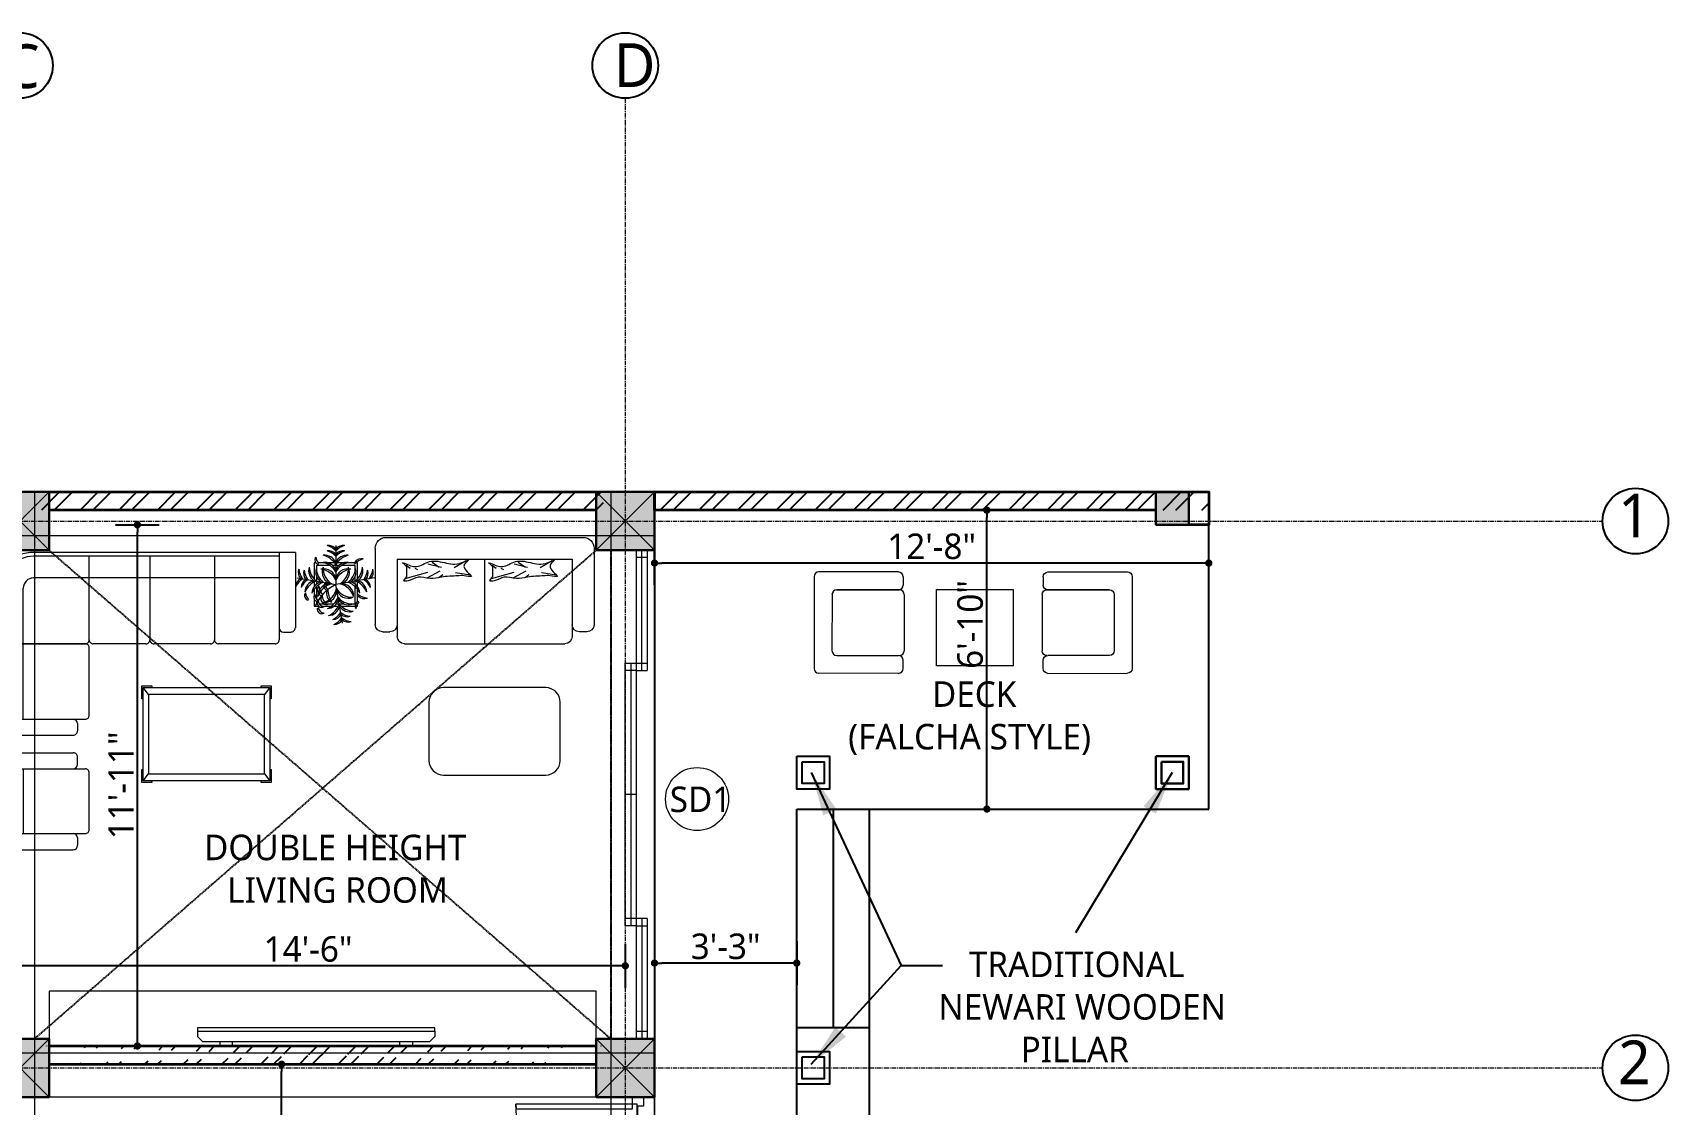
# Model space of a CAD drawing. Header units: inches. Extents: x 130993 to 274375, y -5108 to 103559.
# Drawn here: x 149431 to 149879.5, y 61190.7 to 61484.7 of the extents above; entities that cross this region are included whole.
import ezdxf

# ---------------------------------------------------------------- set-up
doc = ezdxf.new("R2010")
doc.units = ezdxf.units.IN
doc.header["$MEASUREMENT"] = 0
doc.header["$PDMODE"] = 2
doc.header["$PDSIZE"] = -3
doc.linetypes.add('CENTER', pattern=[2, 1.25, -0.25, 0.25, -0.25])
doc.linetypes.add('DASHED2', pattern=[0.375, 0.25, -0.125])
for name, color, linetype in [('A-HATCH', 7, 'Continuous'), ('Text-external', 7, 'Continuous'), ('Text-internal', 7, 'Continuous')]:
    doc.layers.add(name, color=color, linetype=linetype)
for name, color, linetype, lineweight in [('A_Grid Name', 216, 'Continuous', 5), ('Center line', 252, 'CENTER', 20), ('Column', 14, 'Continuous', 30), ('Dim-external', 151, 'Continuous', 9), ('Dim-internal', 150, 'Continuous', 9), ('Door-window', 40, 'Continuous', 15), ('FURNITURE', 31, 'Continuous', 13), ('HATCH', 9, 'Continuous', 9), ('plants', 105, 'Continuous', 18), ('Stairs', 134, 'Continuous', 25), ('text window', 212, 'Continuous', 20), ('Wall-Section', 6, 'Continuous', 35)]:
    doc.layers.add(name, color=color, linetype=linetype, lineweight=lineweight)
doc.styles.add('caption 1in-8ft', font='trebuc.ttf', dxfattribs={"height": 12})
doc.styles.add('int text 1in-8ft', font='trebuc.ttf', dxfattribs={"height": 7})
doc.dimstyles.new('dim 1in-8ft', dxfattribs={"dimtxt": 7, "dimasz": 2, "dimexe": 6, "dimexo": 6, "dimgap": 1, "dimtad": 1, "dimdec": 0, "dimzin": 0, "dimdsep": 46, "dimlunit": 4, "dimtxsty": 'int text 1in-8ft', "dimblk": 'DOT', "dimcen": 4, "dimdle": 6, "dimclrt": 7, "dimadec": 0, "dimazin": 0, "dimtfac": 1, "dimtdec": 0, "dimtofl": 0, "dimtmove": 0, "dimatfit": 3, "dimfxl": 6, "dimfxlon": 1, "dimtolj": 1, "dimtzin": 0, "dimarcsym": 0})
pattern_1 = [(45, (149803.6255, 61140.596), (-5.3033, 5.3033), []), (45, (149807.161, 61140.596), (-5.3033, 5.3033), [])]

# ---------------------------------------------------------------- blocks, each defined once
blk = doc.blocks.new('BP')
at = {"layer": 'A_Grid Name'}
for p, q in [((521, 0), (-30, 0)), ((351, 0), (351, -315.13)), ((509, 0), (509, -327.88)), ((521, 0), (521, -328.84)), ((521, -12), (-30, -12)), ((521, -154), (0, -154)), ((521, -166), (0, -166))]:
    blk.add_line(p, q, dxfattribs=at)
blk.add_lwpolyline([(551, -331.26), (551, -317.22), (521, -314.8), (521, -87), (521, -87), (521, 0), (-30, 0), (-30, -14), (0, -14), (0, -272.82), (-30, -270.4), (-30, -284.4)], close=True, dxfattribs=at)
blk = doc.blocks.new('*U288')
at = {"lineweight": 20}
for points in [[(2, 1.5), (2, 33.5), (3.25, 33.47), (3.25, 1.5)], [(0, 1.5), (0, -1.5), (2.5, -1.5), (2.5, 0.25), (2, 0.25), (2, 1.5)], [(36, 1.5), (36, -1.5), (33.5, -1.5), (33.5, 0.25), (34, 0.25), (34, 1.5)]]:
    blk.add_lwpolyline(points, close=True, dxfattribs=at)
at = {"lineweight": 13}
blk.add_arc((2, 1.5), 32, 360, 90, dxfattribs=at)
at = {"layer": 'Defpoints'}
blk.add_line((2.5, 0.25), (33.5, 0.25), dxfattribs=at)
blk = doc.blocks.new('ММГ09')
for p, q in [((169, 0), (919, 0)), ((169, 0), (169, -700)), ((319, 0), (319, -812)), ((1069, 1), (919, 1)), ((919, 0), (919, -812)), ((1069, 0), (1069, -700)), ((1232, 1), (1232, -699)), ((1232, 1), (2598, 1)), ((1382, 1), (1382, -812)), ((319, -36), (919, -36)), ((1382, -35), (2598, -35)), ((2082, -35), (2082, -812)), ((2082, -35), (2082, -812)), ((2082, -812), (2082, -35)), ((319, -237), (919, -237)), ((1382, -236), (2598, -236)), ((2694, -2612), (2694, -332)), ((2894, -2612), (2894, -332)), ((2931, -2762), (2931, -332)), ((278, -740), (211, -740)), ((961, -740), (1028, -740)), ((1340, -739), (1273, -739)), ((356, -849), (883, -849)), ((1418, -848), (2045, -848)), ((2082, -1375), (2082, -885)), ((2118, -848), (2894, -848)), ((792, -1429), (792, -1337)), ((792, -1337), (913, -1337)), ((810, -1350), (873, -1398)), ((810, -1350), (1675, -1350)), ((810, -2524), (810, -1350)), ((913, -1337), (913, -1350)), ((1571, -1337), (1692, -1337)), ((1571, -1350), (1571, -1337)), ((1612, -1398), (1675, -1350)), ((1675, -1350), (1675, -2524)), ((1692, -1337), (1692, -1429)), ((810, -1429), (792, -1429)), ((873, -1398), (873, -2477)), ((1612, -1398), (873, -1398)), ((1612, -2477), (1612, -1398)), ((1692, -1429), (1675, -1429)), ((2082, -1975), (2082, -1448)), ((2894, -1412), (2118, -1412)), ((2082, -2575), (2082, -2048)), ((2894, -2012), (2118, -2012)), ((792, -2446), (810, -2446)), ((792, -2537), (792, -2446)), ((913, -2537), (792, -2537)), ((873, -2477), (810, -2524)), ((1675, -2524), (810, -2524)), ((873, -2477), (1612, -2477)), ((913, -2524), (913, -2537)), ((1571, -2537), (1571, -2524)), ((1692, -2537), (1571, -2537)), ((1675, -2524), (1612, -2477)), ((1675, -2446), (1692, -2446)), ((1692, -2446), (1692, -2537)), ((2931, -2612), (2118, -2612)), ((2191, -2653), (2191, -2720)), ((2931, -2762), (2231, -2762))]:
    blk.add_line(p, q)
for centre, radius, start, end in [((2598, -332), 333, 0, 90), ((2598, -332), 296, 0, 90), ((2598, -332), 95.6, 0, 90), ((209, -700), 40, 180, 271.9942), ((278, -699), 41.4, 270, 0), ((961, -699), 41.4, 180, 270), ((1029, -700), 40, 268.0058, 0), ((1272, -699), 40, 180, 271.9942), ((1340, -698), 41.4, 270, 0), ((356, -812), 36.5, 180, 270.0081), ((883, -812), 36.5, 269.9919, 0), ((1418, -812), 36.5, 180, 270.0081), ((2045, -812), 36.5, 269.9919, 0), ((2045, -812), 36.5, 269.9919, 0), ((2118, -812), 36.5, 180, 270.0081), ((2118, -812), 36.5, 179.9919, 270), ((2118, -812), 36.5, 180, 270.0081), ((2118, -885), 36.5, 90, 180.0081), ((2118, -1375), 36.5, 179.9919, 270), ((2118, -1448), 36.5, 90, 180.0081), ((2118, -1975), 36.5, 179.9919, 270), ((2118, -2048), 36.5, 90, 180.0081), ((2118, -2575), 36.5, 179.9919, 270), ((2232, -2653), 41.4, 90, 180), ((2231, -2721), 40, 178.0058, 270)]:
    blk.add_arc(centre, radius, start, end)
blk = doc.blocks.new('2 SEATER SOFA')
at = {"layer": 'FURNITURE'}
for p, q in [((24633.73, -31444.07), (24633.73, -31464.99)), ((24690.73, -31441.07), (24636.73, -31441.07)), ((24693.73, -31444.07), (24693.73, -31464.99)), ((24687.73, -31447.07), (24639.73, -31447.07)), ((24639.73, -31447.07), (24639.73, -31468.27)), ((24645.18, -31447.53), (24648.49, -31449.48)), ((24655.68, -31448.31), (24651.98, -31449.29)), ((24654.51, -31447.92), (24652.57, -31449.29)), ((24661.7, -31448.7), (24660.57, -31449.55)), ((24662.09, -31448.51), (24662.64, -31448.09)), ((24662.64, -31448.09), (24662.09, -31448.12)), ((24663.73, -31447.07), (24663.73, -31470.27)), ((24668.78, -31447.53), (24672.09, -31449.48)), ((24679.28, -31448.31), (24675.58, -31449.29)), ((24678.11, -31447.92), (24676.17, -31449.29)), ((24685.3, -31448.7), (24684.17, -31449.55)), ((24685.69, -31448.51), (24686.24, -31448.09)), ((24686.24, -31448.09), (24685.69, -31448.12)), ((24687.73, -31447.07), (24687.73, -31468.27)), ((24643.54, -31451.7), (24643.54, -31451.72)), ((24644.01, -31451.43), (24648.1, -31450.84)), ((24645.57, -31449.67), (24645.59, -31449.67)), ((24652.57, -31452.01), (24651.6, -31451.23)), ((24655.87, -31452.2), (24652.37, -31450.26)), ((24661.9, -31452.4), (24655.68, -31450.65)), ((24659.26, -31449.55), (24658.59, -31449.87)), ((24667.14, -31451.7), (24667.14, -31451.72)), ((24667.61, -31451.43), (24671.7, -31450.84)), ((24669.17, -31449.67), (24669.19, -31449.67)), ((24676.17, -31452.01), (24675.2, -31451.23)), ((24679.47, -31452.2), (24675.97, -31450.26)), ((24685.5, -31452.4), (24679.28, -31450.65)), ((24682.86, -31449.55), (24682.19, -31449.87)), ((24635.73, -31466.99), (24637.73, -31466.99)), ((24685.73, -31470.27), (24641.73, -31470.27)), ((24691.73, -31466.99), (24689.73, -31466.99))]:
    blk.add_line(p, q, dxfattribs=at)
for centre, radius, start, end in [((24636.73, -31444.07), 3, 90, 180), ((24690.73, -31444.07), 3, 0, 90), ((24635.73, -31464.99), 2, 180, 270), ((24637.73, -31464.99), 2, 270, 0), ((24689.73, -31464.99), 2, 180, 270), ((24691.73, -31464.99), 2, 270, 0), ((24641.73, -31468.27), 2, 180, 270), ((24685.73, -31468.27), 2, 270, 0)]:
    blk.add_arc(centre, radius, start, end, dxfattribs=at)
for points in [[(24662.09, -31448.12), (24660.98, -31448.66), (24658.64, -31449.8), (24655.12, -31446.93), (24650.26, -31448.32), (24647.46, -31448.66), (24644.01, -31447.01), (24645.74, -31448.21), (24646.03, -31449.96), (24642.37, -31452.35), (24645.88, -31451.49), (24648.29, -31451.7), (24651.6, -31451.79), (24655.09, -31452.76), (24658.49, -31451.46), (24660.14, -31452.96), (24662.94, -31453.21), (24661.23, -31451.94), (24661.66, -31450.67), (24661.23, -31449.39), (24661.85, -31448.75), (24662.09, -31448.51)], [(24685.69, -31448.12), (24684.58, -31448.66), (24682.24, -31449.8), (24678.72, -31446.93), (24673.86, -31448.32), (24671.06, -31448.66), (24667.61, -31447.01), (24669.34, -31448.21), (24669.63, -31449.96), (24665.97, -31452.35), (24669.48, -31451.49), (24671.89, -31451.7), (24675.2, -31451.79), (24678.69, -31452.76), (24682.09, -31451.46), (24683.74, -31452.96), (24686.54, -31453.21), (24684.83, -31451.94), (24685.26, -31450.67), (24684.83, -31449.39), (24685.45, -31448.75), (24685.69, -31448.51)]]:
    blk.add_open_spline(points, degree=3, knots=[0, 0, 0, 0, 3.445186, 7.200342, 11.882289, 16.951805, 17.998875, 19.374305, 20.366669, 23.557429, 25.5112, 27.260851, 31.749097, 34.883849, 38.211593, 41.102012, 42.268448, 43.671431, 44.644567, 46.20157, 47.1743, 47.1743, 47.1743, 47.1743], dxfattribs=at)
blk = doc.blocks.new('*U278')
for p, q in [((57.5, 718.8), (25.5, 686.8)), ((89.4, 718.8), (57.5, 718.8)), ((25.5, 686.8), (25.5, -686.8)), ((0, 508.1), (0, 584.7)), ((25.5, 584.7), (0, 584.7)), ((0, 508.1), (25.5, 508.1)), ((0, -508.1), (25.5, -508.1)), ((0, -584.7), (0, -508.1)), ((25.5, -584.7), (0, -584.7)), ((57.5, -718.8), (25.5, -686.8)), ((89.4, -718.8), (57.5, -718.8))]:
    blk.add_line(p, q)
blk.add_lwpolyline([(110.7, -718.8), (89.4, -718.8), (89.4, 718.8), (110.7, 718.8)], close=True)
blk = doc.blocks.new('sd')
at = {"layer": 'Door-window'}
for p, q in [((0, 135), (0, 102)), ((3, 135), (0, 135)), ((1.5, 102), (1.5, 135)), ((3, 135), (3, 102)), ((3, 133), (0, 133)), ((-1.5, 104), (-1.5, 32)), ((0, 104), (3, 104)), ((0, 102), (-3, 102)), ((0, 102), (3, 102)), ((0, 68), (-3, 68)), ((0, 34), (-3, 34)), ((0, 34), (0, 1)), ((3, 34), (0, 34)), ((0, 32), (3, 32)), ((1.5, 34), (1.5, 1)), ((3, 34), (3, 1)), ((3, 3), (0, 3)), ((3, 1), (0, 1))]:
    blk.add_line(p, q, dxfattribs=at)
blk.add_lwpolyline([(-3, 104), (0, 104), (0, 32), (-3, 32)], close=True, dxfattribs=at)
blk = doc.blocks.new('sofa_1seater')
for p, q in [((15.4, 0.01), (-15.4, -0.01)), ((-17, -28.25), (-17, -1.61)), ((17, -28.22), (17, -1.59)), ((-11, -7.61), (-11, -28.25)), ((9.4, -6.01), (-9.4, -6.01)), ((11, -7.56), (11, -28.61)), ((11, -7.59), (11, -28.59)), ((11, -28.59), (11, -7.59)), ((-15.4, -29.85), (-12.6, -29.85)), ((9.4, -30.21), (-9.4, -30.21)), ((15.4, -29.82), (12.6, -29.82))]:
    blk.add_line(p, q)
for centre, major_axis, start_param, end_param in [((15.4, -1.59), (-1.13, 1.13), 3.926991, 5.497787), ((-15.4, -1.61), (1.13, 1.13), 0.785398, 2.356194), ((-9.4, -7.61), (1.13, 1.13), 0.785398, 2.356194), ((9.4, -7.59), (-1.13, 1.13), 3.926991, 5.497787), ((9.4, -7.59), (-1.13, 1.13), 3.926991, 5.497787), ((9.4, -7.61), (-1.13, 1.13), 3.926991, 5.497787), ((-15.4, -28.25), (-1.13, 1.13), 0.785398, 2.356194), ((-12.6, -28.25), (1.13, 1.13), 3.926991, 5.497787), ((-9.4, -28.61), (-1.13, 1.13), 0.785398, 2.356194), ((9.4, -28.59), (1.13, 1.13), 3.926991, 5.497787), ((9.4, -28.59), (1.13, 1.13), 3.926991, 5.497787), ((9.4, -28.61), (1.13, 1.13), 3.926991, 5.497787), ((12.6, -28.22), (-1.13, 1.13), 0.785398, 2.356194), ((15.4, -28.22), (1.13, 1.13), 3.926991, 5.497787)]:
    blk.add_ellipse(centre, major_axis=major_axis, ratio=1, start_param=start_param, end_param=end_param)
blk = doc.blocks.new('F2')
at = {"color": 0}
for p in [(0, 1.163), (-1.145, 0.202), (1.145, 0.202), (0.202, -1.145)]:
    blk.add_line(p, (0, 0), dxfattribs=at)
for points in [[(-0.586, 0.643), (-0.643, 0.643), (-0.643, 0.162)], [(-0.18, 0.571), (-0.571, 0.571), (-0.571, 0.395)], [(-0.319, 0.643), (-0.521, 0.643)], [(-0.034, 0.643), (-0.222, 0.643)], [(0.094, 0.571), (-0.094, 0.571)], [(0.222, 0.643), (0.034, 0.643)], [(0.571, 0.395), (0.571, 0.571), (0.18, 0.571)], [(0.643, 0.162), (0.643, 0.643), (0.319, 0.643)], [(-0.643, 0.076), (-0.643, -0.061)], [(-0.571, 0.243), (-0.571, 0.012)], [(0.571, 0.012), (0.571, 0.243)], [(0.643, -0.514), (0.643, 0.076)], [(-0.643, -0.134), (-0.643, -0.327)], [(-0.643, -0.42), (-0.643, -0.643), (-0.505, -0.643)], [(-0.571, -0.056), (-0.571, -0.439)], [(0.395, -0.571), (0.571, -0.571), (0.571, -0.056)], [(-0.571, -0.496), (-0.571, -0.571), (-0.548, -0.571)], [(-0.497, -0.571), (-0.355, -0.571)], [(-0.405, -0.643), (0.076, -0.643)], [(-0.275, -0.571), (-0.056, -0.571)], [(0.012, -0.571), (0.243, -0.571)], [(0.162, -0.643), (0.574, -0.643)], [(0.613, -0.643), (0.643, -0.643), (0.643, -0.581)]]:
    blk.add_lwpolyline(points)
for centre, radius, start, end in [((-0.216, 0.897), 0.268, 36.29, 99.6243), ((-0.434, 0.583), 0.604, 44.0763, 73.3794), ((-0.216, 0.738), 0.268, 36.29, 99.6243), ((-0.434, 0.424), 0.604, 44.0763, 73.3794), ((0.216, 0.897), 0.268, 80.3757, 143.71), ((0.434, 0.583), 0.604, 106.6206, 135.9237), ((0.216, 0.738), 0.268, 80.3757, 143.71), ((0.434, 0.424), 0.604, 106.6206, 135.9237), ((-0.435, 0.418), 0.372, 164.6063, 234.7511), ((-0.172, 0.571), 0.623, 184.9634, 228.6288), ((-0.488, 0.734), 0.134, 139.742, 258.7475), ((-0.307, 0.84), 0.291, 184.618, 228.2106), ((-0.045, 0.372), 0.362, 156.3654, 256.5741), ((0.171, 0.487), 0.548, 176.8122, 238.3335), ((-0.336, 0.501), 0.372, 25.2489, 95.3937), ((-0.532, 0.269), 0.623, 31.3712, 75.0366), ((-0.336, 0.289), 0.372, 25.2489, 95.3937), ((-0.532, 0.057), 0.623, 31.3712, 75.0366), ((0.336, 0.501), 0.372, 84.6063, 154.7511), ((0.532, 0.269), 0.623, 104.9634, 148.6288), ((0.336, 0.289), 0.372, 84.6063, 154.7511), ((0.532, 0.057), 0.623, 104.9634, 148.6288), ((-0.171, 0.487), 0.548, 301.6665, 3.1878), ((0.045, 0.372), 0.362, 283.4259, 23.6346), ((0.77, 0.503), 0.268, 80.3757, 143.71), ((0.988, 0.189), 0.604, 106.6206, 135.9237), ((0.172, 0.571), 0.623, 311.3712, 355.0366), ((0.435, 0.418), 0.372, 305.2489, 15.3937), ((-0.921, -0.057), 0.268, 116.29, 179.6243), ((-0.649, -0.326), 0.604, 124.0763, 153.3794), ((-0.846, 0.369), 0.268, 160.3757, 223.71), ((-0.499, 0.529), 0.604, 186.6206, 215.9237), ((-0.765, -0.085), 0.268, 116.29, 179.6243), ((-0.493, -0.354), 0.604, 124.0763, 153.3794), ((-0.69, 0.341), 0.268, 160.3757, 223.71), ((-0.342, 0.501), 0.604, 186.6206, 215.9237), ((-0.551, -0.244), 0.372, 105.2489, 175.3937), ((-0.357, -0.477), 0.623, 111.3712, 155.0366), ((-0.343, -0.281), 0.372, 105.2489, 175.3937), ((-0.149, -0.514), 0.623, 111.3712, 155.0366), ((0.54, -1.134), 1.256, 115.4772, 156.6585), ((-0.226, 0.381), 0.372, 164.6063, 234.7511), ((0.036, 0.534), 0.623, 184.9634, 228.6288), ((-0.169, -0.335), 0.362, 83.4259, 183.6346), ((-0.006, -0.516), 0.548, 101.6665, 163.1878), ((-0.359, 0.109), 0.362, 3.4259, 103.6346), ((-0.509, -0.083), 0.548, 21.6665, 83.1878), ((-0.224, -0.044), 0.131, 114.2257, 255.1279), ((-0.12, -0.014), 0.181, 150.4398, 228.6694), ((0.359, 0.109), 0.362, 76.3654, 176.5741), ((0.509, -0.083), 0.548, 96.8122, 158.3335), ((0.006, -0.516), 0.548, 16.8122, 78.3335), ((0.169, -0.335), 0.362, 356.3654, 96.5741), ((-0.036, 0.534), 0.623, 311.3712, 355.0366), ((0.149, -0.514), 0.623, 24.9634, 68.6288), ((0.226, 0.381), 0.372, 305.2489, 15.3937), ((0.343, -0.281), 0.372, 4.6063, 74.7511), ((0.357, -0.477), 0.623, 24.9634, 68.6288), ((0.551, -0.244), 0.372, 4.6063, 74.7511), ((0.342, 0.501), 0.604, 324.0763, 353.3794), ((0.493, -0.354), 0.604, 26.6206, 55.9237), ((0.69, 0.341), 0.268, 316.29, 19.6243), ((0.765, -0.085), 0.268, 0.3757, 63.71), ((0.499, 0.529), 0.604, 324.0763, 353.3794), ((0.846, 0.369), 0.268, 316.29, 19.6243), ((-0.794, -0.33), 0.134, 139.742, 258.7475), ((-0.613, -0.224), 0.291, 184.618, 228.2106), ((-0.517, -0.373), 0.134, 139.742, 258.7475), ((-0.336, -0.268), 0.291, 184.618, 228.2106), ((-0.34, -0.153), 0.202, 144.9865, 244.4034), ((-0.342, -0.468), 0.186, 185.1845, 268.654), ((0.071, 0.04), 0.581, 187.5759, 215.8942), ((-0.265, -0.417), 0.178, 138.8744, 278.9763), ((-0.11, -0.332), 0.291, 173.7536, 244.097), ((-0.516, -0.006), 0.548, 286.8122, 348.3335), ((-0.335, -0.169), 0.362, 266.3654, 6.5741), ((0.026, -0.262), 0.301, 161.4477, 239.3672), ((-0.514, -0.149), 0.623, 294.9634, 338.6288), ((-0.281, -0.343), 0.372, 274.6063, 344.7511), ((0.738, -0.057), 0.982, 185.4007, 208.139), ((0.372, -0.045), 0.362, 193.4259, 293.6346), ((0.487, 0.171), 0.548, 211.6665, 273.1878), ((0.534, 0.036), 0.623, 221.3712, 265.0366), ((0.381, -0.226), 0.372, 215.2489, 285.3937), ((1.01, 0.201), 0.604, 234.0763, 263.3794), ((0.85, -0.146), 0.268, 226.29, 289.6243), ((-0.419, -0.542), 0.133, 167.0577, 302.8533), ((-0.419, -0.732), 0.133, 167.0577, 302.8533), ((-0.342, -0.657), 0.186, 185.1845, 268.654), ((-0.477, -0.357), 0.623, 294.9634, 338.6288), ((-0.244, -0.551), 0.372, 274.6063, 344.7511), ((-0.354, -0.493), 0.604, 296.6206, 325.9237), ((-0.085, -0.765), 0.268, 270.3757, 333.71), ((0.571, -0.172), 0.623, 221.3712, 265.0366), ((0.418, -0.435), 0.372, 215.2489, 285.3937), ((0.501, -0.342), 0.604, 234.0763, 263.3794), ((0.341, -0.69), 0.268, 226.29, 289.6243), ((0.707, -0.632), 0.134, 101.2525, 220.258), ((0.888, -0.737), 0.291, 131.7894, 175.382), ((-0.326, -0.649), 0.604, 296.6206, 325.9237), ((-0.057, -0.921), 0.268, 270.3757, 333.71), ((0.529, -0.499), 0.604, 234.0763, 263.3794), ((0.369, -0.846), 0.268, 226.29, 289.6243)]:
    blk.add_arc(centre, radius, start, end, dxfattribs=at)
blk = doc.blocks.new('grid')
at = {"layer": 'Center line'}
for p, q in [((506, 115), (506, -429.63)), ((-175, -1), (774, -1)), ((-175, -151), (774, -151))]:
    blk.add_line(p, q, dxfattribs=at)
at = {"layer": 'Text-external'}
for centre in [(340, 124), (506, 124), (783, -1), (783, -151)]:
    blk.add_circle(centre, 9, dxfattribs=at)
at = {"layer": 'Text-external', "char_height": 12, "width": 130.1671, "attachment_point": 1, "style": 'caption 1in-8ft'}
for s, insert in [('D', (502.85, 130.08)), ('C', (335.52, 129.81)), ('1', (778.23, 6.52)), ('2', (778.23, -143.48))]:
    blk.add_mtext(s, dxfattribs=dict(at, insert=insert))
blk = doc.blocks.new('_Dot')
at = {"color": 0, "linetype": 'ByBlock', "lineweight": -2}
blk.add_line((-0.5, 0), (-1, 0), dxfattribs=at)
at = {"color": 0, "linetype": 'ByBlock', "const_width": 0.5}
blk.add_lwpolyline([(-0.25, 0, 1), (0.25, 0, 1)], format="xyb", close=True, dxfattribs=at)
blk = doc.blocks.new('*D317')
at = {"layer": 'Defpoints', "color": 0}
for p in [(149433.5, 61349.71), (149459.7, 61349.71), (149435.5, 61206.71)]:
    blk.add_point(p, dxfattribs=at)
at = {"layer": 'Dim-internal', "color": 0, "lineweight": -2}
for p, q in [((149453.7, 61349.71), (149465.7, 61349.71)), ((149459.7, 61208.71), (149459.7, 61347.71)), ((149453.7, 61206.71), (149465.7, 61206.71))]:
    blk.add_line(p, q, dxfattribs=at)
at = {"layer": 'Dim-internal', "color": 0, "lineweight": -2, "xscale": 2, "yscale": 2, "zscale": 2}
for p, rotation in [((149459.7, 61349.71), 90), ((149459.7, 61206.71), 270)]:
    blk.add_blockref('_Dot', p, dxfattribs=dict(at, rotation=rotation))
at = {"layer": 'Dim-internal', "color": 7, "insert": (149455.2, 61278.21), "char_height": 7, "attachment_point": 5, "rotation": 90, "style": 'int text 1in-8ft'}
blk.add_mtext('\\A1;11\'-11"', dxfattribs=at)
blk = doc.blocks.new('*D318')
at = {"layer": 'Defpoints', "color": 0}
for p in [(149419.5, 61311.71), (149593.5, 61311.71), (149419.5, 61228.71)]:
    blk.add_point(p, dxfattribs=at)
at = {"layer": 'Dim-internal', "color": 0, "lineweight": -2}
for p, q in [((149419.5, 61234.71), (149419.5, 61222.71)), ((149593.5, 61234.71), (149593.5, 61222.71)), ((149591.5, 61228.71), (149421.5, 61228.71))]:
    blk.add_line(p, q, dxfattribs=at)
at = {"layer": 'Dim-internal', "color": 0, "lineweight": -2, "xscale": 2, "yscale": 2, "zscale": 2, "rotation": 180}
blk.add_blockref('_Dot', (149419.5, 61228.71), dxfattribs=at)
at = {"layer": 'Dim-internal', "color": 0, "lineweight": -2, "xscale": 2, "yscale": 2, "zscale": 2}
blk.add_blockref('_Dot', (149593.5, 61228.71), dxfattribs=at)
at = {"layer": 'Dim-internal', "color": 7, "insert": (149506.5, 61233.28), "char_height": 7, "attachment_point": 5, "style": 'int text 1in-8ft'}
blk.add_mtext('\\A1;14\'-6"', dxfattribs=at)
blk = doc.blocks.new('*D319')
at = {"layer": 'Defpoints', "color": 0}
for p in [(149318.5, 61199.71), (149592.5, 61198.71), (149592.5, 61147.76)]:
    blk.add_point(p, dxfattribs=at)
at = {"layer": 'Dim-internal', "color": 0, "lineweight": -2}
for p, q in [((149318.5, 61153.76), (149318.5, 61141.76)), ((149592.5, 61153.76), (149592.5, 61141.76)), ((149320.5, 61147.76), (149590.5, 61147.76))]:
    blk.add_line(p, q, dxfattribs=at)
at = {"layer": 'Dim-internal', "color": 0, "lineweight": -2, "xscale": 2, "yscale": 2, "zscale": 2, "rotation": 180}
blk.add_blockref('_Dot', (149318.5, 61147.76), dxfattribs=at)
at = {"layer": 'Dim-internal', "color": 0, "lineweight": -2, "xscale": 2, "yscale": 2, "zscale": 2}
blk.add_blockref('_Dot', (149592.5, 61147.76), dxfattribs=at)
at = {"layer": 'Dim-internal', "color": 7, "insert": (149455.5, 61152.32), "char_height": 7, "attachment_point": 5, "style": 'int text 1in-8ft'}
blk.add_mtext('\\A1;22\'-10"', dxfattribs=at)
blk = doc.blocks.new('*D309')
at = {"layer": 'Defpoints', "color": 0}
for p in [(149433.6, 61201.71), (149499.25, 61201.71), (149435.5, 61048.27)]:
    blk.add_point(p, dxfattribs=at)
at = {"layer": 'Dim-internal', "color": 0, "lineweight": -2}
for p, q in [((149493.25, 61201.71), (149505.25, 61201.71)), ((149499.25, 61050.27), (149499.25, 61199.71)), ((149493.25, 61048.27), (149505.25, 61048.27))]:
    blk.add_line(p, q, dxfattribs=at)
at = {"layer": 'Dim-internal', "color": 0, "lineweight": -2, "xscale": 2, "yscale": 2, "zscale": 2}
for p, rotation in [((149499.25, 61201.71), 90), ((149499.25, 61048.27), 270)]:
    blk.add_blockref('_Dot', p, dxfattribs=dict(at, rotation=rotation))
at = {"layer": 'Dim-internal', "color": 7, "insert": (149494.67, 61124.99), "char_height": 7, "attachment_point": 5, "rotation": 90, "style": 'int text 1in-8ft'}
blk.add_mtext('\\A1;12\'-9"', dxfattribs=at)
blk = doc.blocks.new('*D320')
at = {"layer": 'Defpoints', "color": 0}
for p in [(149660.5, 61353.71), (149692.65, 61353.71), (149660.5, 61271.71)]:
    blk.add_point(p, dxfattribs=at)
at = {"layer": 'Dim-internal', "color": 0, "lineweight": -2}
for p, q in [((149686.65, 61353.71), (149698.65, 61353.71)), ((149692.65, 61273.71), (149692.65, 61351.71)), ((149686.65, 61271.71), (149698.65, 61271.71))]:
    blk.add_line(p, q, dxfattribs=at)
at = {"layer": 'Dim-internal', "color": 0, "lineweight": -2, "xscale": 2, "yscale": 2, "zscale": 2}
for p, rotation in [((149692.65, 61353.71), 90), ((149692.65, 61271.71), 270)]:
    blk.add_blockref('_Dot', p, dxfattribs=dict(at, rotation=rotation))
at = {"layer": 'Dim-internal', "color": 7, "insert": (149688.08, 61322.35), "char_height": 7, "attachment_point": 5, "rotation": 90, "style": 'int text 1in-8ft'}
blk.add_mtext('\\A1;6\'-10"', dxfattribs=at)
blk = doc.blocks.new('*D321')
at = {"layer": 'Defpoints', "color": 0}
for p in [(149601.5, 61339.2), (149753.5, 61271.71), (149601.5, -5108.48)]:
    blk.add_point(p, dxfattribs=at)
at = {"layer": 'Dim-internal', "color": 0, "lineweight": -2}
for p, q in [((149601.5, 61333.2), (149601.5, 61345.2)), ((149753.5, 61333.2), (149753.5, 61345.2)), ((149751.5, 61339.2), (149603.5, 61339.2))]:
    blk.add_line(p, q, dxfattribs=at)
at = {"layer": 'Dim-internal', "color": 0, "lineweight": -2, "xscale": 2, "yscale": 2, "zscale": 2, "rotation": 180}
blk.add_blockref('_Dot', (149601.5, 61339.2), dxfattribs=at)
at = {"layer": 'Dim-internal', "color": 0, "lineweight": -2, "xscale": 2, "yscale": 2, "zscale": 2}
blk.add_blockref('_Dot', (149753.5, 61339.2), dxfattribs=at)
at = {"layer": 'Dim-internal', "color": 7, "insert": (149677.5, 61343.76), "char_height": 7, "attachment_point": 5, "style": 'int text 1in-8ft'}
blk.add_mtext('\\A1;12\'-8"', dxfattribs=at)
blk = doc.blocks.new('*D322')
at = {"layer": 'Defpoints', "color": 0}
for p in [(149601.5, 61271.71), (149640.5, 61271.71), (149601.5, 61229.46)]:
    blk.add_point(p, dxfattribs=at)
at = {"layer": 'Dim-internal', "color": 0, "lineweight": -2}
for p, q in [((149601.5, 61235.46), (149601.5, 61223.46)), ((149640.5, 61235.46), (149640.5, 61223.46)), ((149638.5, 61229.46), (149603.5, 61229.46))]:
    blk.add_line(p, q, dxfattribs=at)
at = {"layer": 'Dim-internal', "color": 0, "lineweight": -2, "xscale": 2, "yscale": 2, "zscale": 2, "rotation": 180}
blk.add_blockref('_Dot', (149601.5, 61229.46), dxfattribs=at)
at = {"layer": 'Dim-internal', "color": 0, "lineweight": -2, "xscale": 2, "yscale": 2, "zscale": 2}
blk.add_blockref('_Dot', (149640.5, 61229.46), dxfattribs=at)
at = {"layer": 'Dim-internal', "color": 7, "insert": (149621, 61234.02), "char_height": 7, "attachment_point": 5, "style": 'int text 1in-8ft'}
blk.add_mtext('\\A1;3\'-3"', dxfattribs=at)
blk = doc.blocks.new('col')
at = {"layer": 'HATCH'}
h = blk.add_hatch(color=256, dxfattribs=at)
h.dxf.hatch_style = 1
h.paths.add_polyline_path([(-8, -8), (8, -8), (8, 8), (-8, 8)])
at = {"layer": 'Column'}
blk.add_lwpolyline([(-8, -8), (8, -8), (8, 8), (-8, 8)], close=True, dxfattribs=at)
at = {"layer": 'Dim-external'}
for p, q in [((-8, 8), (8, -8)), ((8, 8), (-8, -8))]:
    blk.add_line(p, q, dxfattribs=at)
blk = doc.blocks.new('gridd')
at = {"layer": 'Dim-external'}
for p in [(341, 0), (507, 0), (341, -150), (507, -150)]:
    blk.add_blockref('col', p, dxfattribs=at)

msp = doc.modelspace()

# ---------------------------------------------------------------- hatches: boundary and pattern name
at = {"layer": 'A-HATCH'}
h = msp.add_hatch(dxfattribs=at)
h.set_pattern_fill('ANSI32', color=256, scale=20)
h.set_pattern_definition(pattern_1)
h.paths.add_polyline_path([(149587.5, 61358.71), (149587.5, 61353.71), (149433.5, 61353.71), (149433.5, 61358.71)])
h.paths.add_polyline_path([(149262.5, 61349.71), (149262.5, 61358.71), (149419.5, 61358.71), (149419.5, 61349.71)])
h.paths.add_polyline_path([(149601.5, 61358.71), (149753.5, 61358.71), (149753.5, 61353.71), (149601.5, 61353.71)])
h = msp.add_hatch(color=256, dxfattribs=at)
h.dxf.hatch_style = 1
h.paths.add_polyline_path([(149739, 61358.71), (149748, 61358.71), (149748, 61349.71), (149739, 61349.71)])
h = msp.add_hatch(dxfattribs=at)
h.set_pattern_fill('ANSI32', color=256, scale=20)
h.set_pattern_definition(pattern_1)
edge = h.paths.add_edge_path()
edge.add_line((149433.5, 61201.71), (149587.5, 61201.71))
edge.add_line((149433.6, 61206.71), (149587.6, 61206.71))

# ---------------------------------------------------------------- linework, layer by layer
at = {"layer": 'Column'}
for points in [[(149739, 61358.71), (149748, 61358.71), (149748, 61349.71), (149739, 61349.71), (149739, 61358.71)], [(149739, 61286.21), (149748, 61286.21), (149748, 61277.21), (149739, 61277.21), (149739, 61286.21)]]:
    msp.add_lwpolyline(points, dxfattribs=at)
msp.add_lwpolyline([(149740.5, 61284.71), (149746.5, 61284.71), (149746.5, 61278.71), (149740.5, 61278.71)], close=True, dxfattribs=at)
at = {"layer": 'FURNITURE'}
msp.add_lwpolyline([(149678.83, 61310.99), (149678.83, 61331.99), (149699.83, 61331.99), (149699.83, 61310.99), (149678.83, 61310.99)], dxfattribs=at)
msp.add_lwpolyline([(149571.66, 61305.03), (149543.66, 61305.03, 0.414214), (149539.66, 61301.03), (149539.66, 61285.03, 0.414214), (149543.66, 61281.03), (149571.66, 61281.03, 0.414214), (149575.66, 61285.03), (149575.66, 61301.03, 0.414214)], format="xyb", close=True, dxfattribs=at)
msp.add_lwpolyline([(149585.5, 61221.71), (149435.5, 61221.71), (149435.5, 61206.71), (149585.5, 61206.71)], close=True, dxfattribs=at)
at = {"layer": 'Stairs'}
for p, q in [((149753.5, 61271.71), (149753.5, 61349.71)), ((149601.5, 61342.71), (149601.5, 61208.71)), ((149640.5, 61271.71), (149753.5, 61271.71)), ((149640.5, 61075.71), (149640.5, 61271.71)), ((149650.5, 61271.71), (149650.5, 61211.71)), ((149660.5, 61025.11), (149660.5, 61271.71)), ((149660.5, 61211.71), (149640.5, 61211.71))]:
    msp.add_line(p, q, dxfattribs=at)
at = {"layer": 'Stairs', "linetype": 'DASHED2'}
for p, q in [((149431.5, 61208.71), (149585.5, 61342.71)), ((149435.5, 61342.71), (149589.5, 61208.71)), ((149589.5, 61342.71), (149589.5, 61208.71))]:
    msp.add_line(p, q, dxfattribs=at)
at = {"layer": 'Stairs'}
for points in [[(149640.5, 61286.21), (149649.5, 61286.21), (149649.5, 61277.21), (149640.5, 61277.21)], [(149642, 61284.71), (149648, 61284.71), (149648, 61278.71), (149642, 61278.71)], [(149640.5, 61205.21), (149649.5, 61205.21), (149649.5, 61196.21), (149640.5, 61196.21)], [(149642, 61203.71), (149648, 61203.71), (149648, 61197.71), (149642, 61197.71)]]:
    msp.add_lwpolyline(points, close=True, dxfattribs=at)
at = {"layer": 'text window', "ltscale": 15}
msp.add_circle((149613.18, 61274.47), 8.64, dxfattribs=at)
at = {"layer": 'Wall-Section'}
for p, q in [((149601.5, 61358.71), (149601.5, 61353.71)), ((149435.5, 61206.71), (149585.5, 61206.71)), ((149435.5, 61201.71), (149585.5, 61201.71))]:
    msp.add_line(p, q, dxfattribs=at)
msp.add_lwpolyline([(149433.5, 61358.71), (149433.5, 61358.71)], close=True, dxfattribs=at)
for points in [[(149435.5, 61358.71), (149585.5, 61358.71)], [(149739, 61353.71), (149601.5, 61353.71), (149601.5, 61358.71), (149753.5, 61358.71), (149753.5, 61349.71)], [(149585.5, 61353.71), (149435.5, 61353.71)], [(149753.5, 61349.71), (149753.5, 61349.71), (149748, 61349.71)]]:
    msp.add_lwpolyline(points, dxfattribs=at)

# ---------------------------------------------------------------- block references
at = {"layer": 'A_Grid Name'}
msp.add_blockref('BP', (149080.5, 61358.71), dxfattribs=at)
at = {"layer": 'Column'}
for name, p in [('grid', (149087.5, 61351.71)), ('gridd', (149086.5, 61350.71))]:
    msp.add_blockref(name, p, dxfattribs=at)
at = {"layer": 'Door-window'}
msp.add_blockref('sd', (149596.5, 61207.71), dxfattribs=at)
at = {"layer": 'Door-window', "xscale": -1, "rotation": 90}
msp.add_blockref('*U288', (149597, 61192.71), dxfattribs=at)
at = {"layer": 'FURNITURE', "xscale": -1}
msp.add_blockref('2 SEATER SOFA', (174218.66, 92787.33), dxfattribs=at)
at = {"layer": 'FURNITURE'}
for name, p, xscale, yscale, zscale, rotation in [('ММГ09', (149421.44, 61255.57), 0.02953735936898738, 0.02953735936898738, 0.02953735937020197, 90), ('sofa_1seater', (149645.26, 61322.87), 0.818181818181902, 0.8181818181838025, 0.8181818181803431, 89.94874357261922), ('sofa_1seater', (149732.49, 61322.87), -0.818181818181902, 0.8181818181838025, 0.8181818181803431, 270.0512564273808)]:
    msp.add_blockref(name, p, dxfattribs=dict(at, xscale=xscale, yscale=yscale, zscale=zscale, rotation=rotation))
at = {"layer": 'FURNITURE', "extrusion": (2.95191e-08, -7.90961e-09, 1), "xscale": -0.04521560863213381, "yscale": 0.04521560863213381, "zscale": 0.04521560862784494, "rotation": 270}
msp.add_blockref('*U278', (149508.72, 61206.71, 0), dxfattribs=at)
at = {"layer": 'plants', "xscale": 9.231999792566057, "yscale": 9.231999792573333, "zscale": 9.231999792572731}
msp.add_blockref('F2', (149514.11, 61333.29), dxfattribs=at)

# ---------------------------------------------------------------- texts
at = {"layer": 'text window', "ltscale": 15, "insert": (149605.69, 61277.88), "char_height": 7, "attachment_point": 1, "style": 'int text 1in-8ft'}
msp.add_mtext_dynamic_manual_height_columns('SD1', width=16.2552, gutter_width=1, heights=[0], dxfattribs=at)
at = {"layer": 'Text-internal', "char_height": 7, "width": 80.332, "attachment_point": 1, "style": 'int text 1in-8ft'}
for s, insert in [('\\pi29.30777;{\\C0;DECK\\P\\pi6.31383;(FALCHA STYLE)}', (149648.29, 61306.75)), ('\\pi5.69161;{\\C0;DOUBLE HEIGHT \\P\\pi12.03875;LIVING ROOM}', (149472.3, 61264.68)), ('\\pi11.73471;{\\C0;TRADITIONAL \\P\\pi3.39599;NEWARI WOODEN \\P\\pi25.93976;PILLAR}', (149675.97, 61232.6))]:
    msp.add_mtext(s, dxfattribs=dict(at, insert=insert))

# ---------------------------------------------------------------- dimensions: what is measured, and where the dimension line sits
at = {"layer": 'Dim-internal'}
for base, p1, p2, picture, middle in [((149459.7, 61349.71), (149435.5, 61206.71), (149433.5, 61349.71), '*D317', (149455.2, 61278.21)), ((149499.25, 61201.71), (149435.5, 61048.27), (149433.6, 61201.71), '*D309', (149494.67, 61124.99))]:
    dim = msp.add_linear_dim(base=base, p1=p1, p2=p2, angle=90, dimstyle='dim 1in-8ft', dxfattribs=at)
    dim.commit()
    dim.dimension.update_dxf_attribs({"geometry": picture, "text_midpoint": middle})
dim = msp.add_linear_dim(base=(149692.65, 61353.71), p1=(149660.5, 61271.71), p2=(149660.5, 61353.71), angle=90, dimstyle='dim 1in-8ft', dxfattribs=at)
dim.commit()
dim.dimension.update_dxf_attribs({"geometry": '*D320', "text_midpoint": (149692.65, 61322.35), "dimtype": 160})
for base, p1, p2, picture, middle in [((149601.5, 61339.2), (149753.5, 61271.71), (149601.5, -5108.48), '*D321', (149677.5, 61343.76)), ((149419.5, 61228.71), (149593.5, 61311.71), (149419.5, 61311.71), '*D318', (149506.5, 61233.28)), ((149601.5, 61229.46), (149640.5, 61271.71), (149601.5, 61271.71), '*D322', (149621, 61234.02)), ((149592.5, 61147.76), (149318.5, 61199.71), (149592.5, 61198.71), '*D319', (149455.5, 61152.32))]:
    dim = msp.add_linear_dim(base=base, p1=p1, p2=p2, dimstyle='dim 1in-8ft', dxfattribs=at)
    dim.commit()
    dim.dimension.update_dxf_attribs({"geometry": picture, "text_midpoint": middle})

# ---------------------------------------------------------------- leaders
at = {"layer": 'HATCH'}
for points in [[(149644.5, 61281.71), (149669.17, 61228.83), (149680.46, 61228.83)], [(149743.5, 61281.71), (149716.95, 61237.79)], [(149644.5, 61201.71), (149669.17, 61228.83), (149680.46, 61228.83)]]:
    msp.add_leader(points, dimstyle='dim 1in-8ft', override={"dimasz": 12, "dimtad": 0}, dxfattribs=at)

doc.saveas('drawing.dxf')
